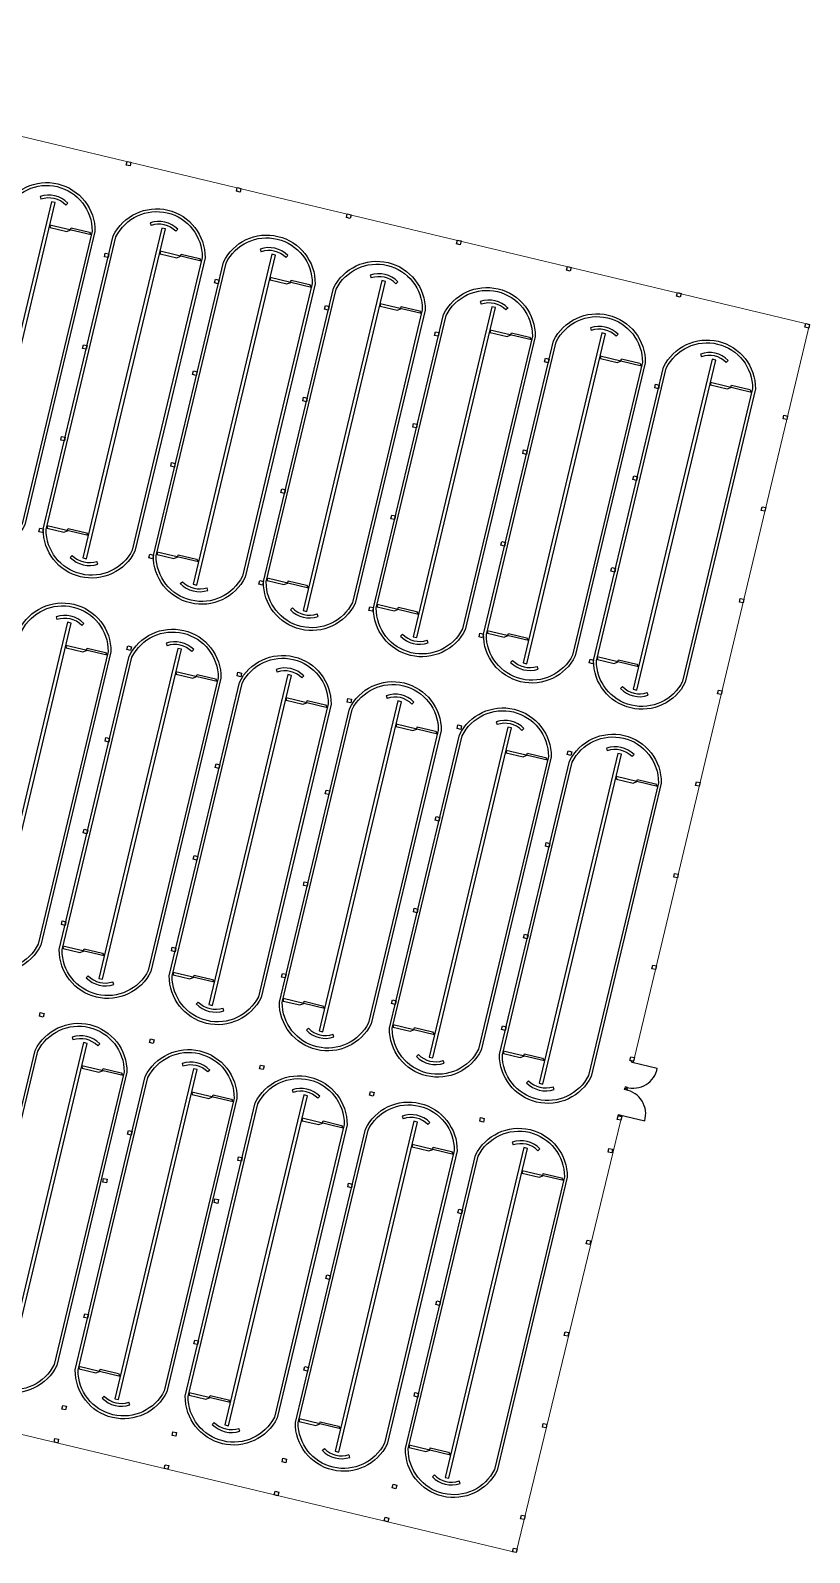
# Model space of a CAD drawing. Header units: metres. Extents: x 2572 to 5235, y 1556 to 2684.
# Drawn here: x 3403.1 to 3444.4, y 2545.1 to 2625.8 of the extents above; entities that cross this region are included whole.
import ezdxf

# ---------------------------------------------------------------- set-up
doc = ezdxf.new("R2010")
doc.units = ezdxf.units.M
doc.layers.add('VIGAS DE LOSA1', color=190, linetype='Continuous', lineweight=9)

msp = doc.modelspace()

# ---------------------------------------------------------------- linework, layer by layer
for points in [[(3408.396, 2618.851), (3408.35, 2618.656), (3408.155, 2618.703), (3408.202, 2618.897), (3408.396, 2618.851)], [(3403.581, 2617.031), (3403.63, 2616.889)], [(3414.232, 2617.459), (3414.186, 2617.264), (3413.991, 2617.31), (3414.038, 2617.505), (3414.232, 2617.459)], [(3402.107, 2608.001), (3400.018, 2599.247), (3400.213, 2599.2), (3404.39, 2616.709), (3404.195, 2616.755), (3402.107, 2608.001)], [(3405.049, 2616.689), (3404.942, 2616.583)], [(3420.069, 2616.066), (3420.022, 2615.872), (3419.828, 2615.918), (3419.874, 2616.113), (3420.069, 2616.066)], [(3406.294, 2614.996), (3404.106, 2615.519), (3404.112, 2615.393), (3404.999, 2615.181), (3405.2, 2615.258), (3405.228, 2615.375), (3406.195, 2615.144), (3406.294, 2614.996)], [(3407.943, 2606.609), (3405.854, 2597.854), (3406.049, 2597.808), (3410.226, 2615.317), (3410.031, 2615.363), (3407.943, 2606.609)], [(3409.417, 2615.639), (3409.466, 2615.497)], [(3410.885, 2615.296), (3410.779, 2615.191)], [(3425.905, 2614.674), (3425.858, 2614.479), (3425.664, 2614.526), (3425.71, 2614.72), (3425.905, 2614.674)], [(3407.236, 2613.987), (3407.189, 2613.793), (3406.995, 2613.839), (3407.041, 2614.034), (3407.236, 2613.987)], [(3412.131, 2613.604), (3409.942, 2614.126), (3409.948, 2614.001), (3410.835, 2613.789), (3411.036, 2613.865), (3411.064, 2613.983), (3412.031, 2613.752), (3412.131, 2613.604)], [(3413.779, 2605.216), (3411.691, 2596.462), (3411.885, 2596.416), (3416.062, 2613.924), (3415.868, 2613.971), (3413.779, 2605.216)], [(3415.253, 2614.247), (3415.303, 2614.105)], [(3416.721, 2613.904), (3416.615, 2613.798)], [(3421.09, 2612.854), (3421.139, 2612.712)], [(3431.738, 2613.269), (3431.691, 2613.074), (3431.497, 2613.121), (3431.543, 2613.315), (3431.738, 2613.269)], [(3413.072, 2612.595), (3413.026, 2612.401), (3412.831, 2612.447), (3412.877, 2612.641), (3413.072, 2612.595)], [(3417.967, 2612.212), (3415.778, 2612.734), (3415.784, 2612.608), (3416.671, 2612.397), (3416.872, 2612.473), (3416.9, 2612.59), (3417.868, 2612.36), (3417.967, 2612.212)], [(3419.615, 2603.824), (3417.527, 2595.07), (3417.721, 2595.023), (3421.898, 2612.532), (3421.704, 2612.578), (3419.615, 2603.824)], [(3422.558, 2612.511), (3422.451, 2612.406)], [(3418.908, 2611.203), (3418.862, 2611.008), (3418.667, 2611.055), (3418.714, 2611.249), (3418.908, 2611.203)], [(3423.803, 2610.819), (3421.614, 2611.342), (3421.62, 2611.216), (3422.508, 2611.004), (3422.709, 2611.081), (3422.737, 2611.198), (3423.704, 2610.967), (3423.803, 2610.819)], [(3425.451, 2602.432), (3423.363, 2593.677), (3423.557, 2593.631), (3427.735, 2611.14), (3427.54, 2611.186), (3425.451, 2602.432)], [(3426.926, 2611.462), (3426.975, 2611.32)], [(3437.577, 2611.889), (3437.531, 2611.695), (3437.336, 2611.741), (3437.383, 2611.936), (3437.577, 2611.889)], [(3428.394, 2611.119), (3428.287, 2611.014)], [(3424.744, 2609.81), (3424.698, 2609.616), (3424.504, 2609.662), (3424.55, 2609.857), (3424.744, 2609.81)], [(3429.639, 2609.427), (3427.451, 2609.949), (3427.456, 2609.824), (3428.344, 2609.612), (3428.545, 2609.688), (3428.573, 2609.806), (3429.54, 2609.575), (3429.639, 2609.427)], [(3431.288, 2601.039), (3429.199, 2592.285), (3429.394, 2592.239), (3433.571, 2609.747), (3433.376, 2609.794), (3431.288, 2601.039)], [(3432.762, 2610.069), (3432.811, 2609.928)], [(3434.23, 2609.727), (3434.123, 2609.621)], [(3444.383, 2610.252), (3444.337, 2610.057), (3444.142, 2610.104), (3444.189, 2610.298), (3444.383, 2610.252)], [(3406.076, 2609.124), (3406.029, 2608.929), (3405.835, 2608.976), (3405.881, 2609.17), (3406.076, 2609.124)], [(3430.578, 2608.405), (3430.531, 2608.211), (3430.337, 2608.257), (3430.383, 2608.452), (3430.578, 2608.405)], [(3435.475, 2608.035), (3433.287, 2608.557), (3433.293, 2608.431), (3434.18, 2608.219), (3434.381, 2608.296), (3434.409, 2608.413), (3435.376, 2608.183), (3435.475, 2608.035)], [(3437.124, 2599.647), (3435.035, 2590.893), (3435.23, 2590.846), (3439.407, 2608.355), (3439.212, 2608.401), (3437.124, 2599.647)], [(3438.598, 2608.677), (3438.647, 2608.535)], [(3440.066, 2608.334), (3439.96, 2608.229)], [(3411.912, 2607.732), (3411.865, 2607.537), (3411.671, 2607.583), (3411.717, 2607.778), (3411.912, 2607.732)], [(3441.312, 2606.642), (3439.123, 2607.165), (3439.129, 2607.039), (3440.016, 2606.827), (3440.217, 2606.903), (3440.245, 2607.021), (3441.212, 2606.79), (3441.312, 2606.642)], [(3417.748, 2606.339), (3417.702, 2606.145), (3417.507, 2606.191), (3417.553, 2606.386), (3417.748, 2606.339)], [(3436.417, 2607.026), (3436.37, 2606.831), (3436.176, 2606.878), (3436.222, 2607.072), (3436.417, 2607.026)], [(3423.584, 2604.947), (3423.538, 2604.752), (3423.343, 2604.799), (3423.39, 2604.993), (3423.584, 2604.947)], [(3443.223, 2605.388), (3443.176, 2605.194), (3442.982, 2605.24), (3443.028, 2605.435), (3443.223, 2605.388)], [(3404.915, 2604.26), (3404.869, 2604.066), (3404.674, 2604.112), (3404.721, 2604.307), (3404.915, 2604.26)], [(3429.417, 2603.542), (3429.371, 2603.347), (3429.176, 2603.394), (3429.223, 2603.588), (3429.417, 2603.542)], [(3410.751, 2602.868), (3410.705, 2602.673), (3410.511, 2602.72), (3410.557, 2602.914), (3410.751, 2602.868)], [(3416.588, 2601.476), (3416.541, 2601.281), (3416.347, 2601.328), (3416.393, 2601.522), (3416.588, 2601.476)], [(3435.257, 2602.162), (3435.21, 2601.968), (3435.016, 2602.014), (3435.062, 2602.209), (3435.257, 2602.162)], [(3422.424, 2600.083), (3422.377, 2599.889), (3422.183, 2599.935), (3422.229, 2600.13), (3422.424, 2600.083)], [(3442.062, 2600.525), (3442.016, 2600.33), (3441.822, 2600.377), (3441.868, 2600.571), (3442.062, 2600.525)], [(3403.755, 2599.397), (3403.709, 2599.202), (3403.514, 2599.249), (3403.56, 2599.443), (3403.755, 2599.397)], [(3406.137, 2599.041), (3403.949, 2599.563), (3403.955, 2599.438), (3404.842, 2599.226), (3405.043, 2599.302), (3405.071, 2599.42), (3406.038, 2599.189), (3406.137, 2599.041)], [(3428.257, 2598.678), (3428.211, 2598.484), (3428.016, 2598.53), (3428.062, 2598.725), (3428.257, 2598.678)], [(3405.182, 2597.886), (3405.29, 2597.99)], [(3406.646, 2597.529), (3406.599, 2597.671)], [(3409.591, 2598.005), (3409.545, 2597.81), (3409.35, 2597.856), (3409.397, 2598.051), (3409.591, 2598.005)], [(3411.974, 2597.649), (3409.785, 2598.171), (3409.791, 2598.045), (3410.678, 2597.834), (3410.879, 2597.91), (3410.907, 2598.027), (3411.874, 2597.797), (3411.974, 2597.649)], [(3415.427, 2596.612), (3415.381, 2596.418), (3415.186, 2596.464), (3415.233, 2596.659), (3415.427, 2596.612)], [(3417.81, 2596.256), (3415.621, 2596.779), (3415.627, 2596.653), (3416.515, 2596.441), (3416.716, 2596.517), (3416.744, 2596.635), (3417.711, 2596.404), (3417.81, 2596.256)], [(3434.096, 2597.299), (3434.05, 2597.104), (3433.855, 2597.151), (3433.902, 2597.345), (3434.096, 2597.299)], [(3411.018, 2596.493), (3411.126, 2596.597)], [(3412.483, 2596.136), (3412.435, 2596.278)], [(3416.854, 2595.101), (3416.962, 2595.205)], [(3421.264, 2595.22), (3421.217, 2595.025), (3421.023, 2595.072), (3421.069, 2595.266), (3421.264, 2595.22)], [(3423.646, 2594.864), (3421.457, 2595.386), (3421.463, 2595.261), (3422.351, 2595.049), (3422.552, 2595.125), (3422.58, 2595.243), (3423.547, 2595.012), (3423.646, 2594.864)], [(3440.902, 2595.661), (3440.856, 2595.467), (3440.661, 2595.513), (3440.708, 2595.708), (3440.902, 2595.661)], [(3402.954, 2585.696), (3400.865, 2576.941), (3401.06, 2576.895), (3405.237, 2594.404), (3405.042, 2594.45), (3402.954, 2585.696)], [(3404.428, 2594.726), (3404.477, 2594.584)], [(3405.896, 2594.383), (3405.789, 2594.278)], [(3418.319, 2594.744), (3418.271, 2594.886)], [(3422.69, 2593.708), (3422.798, 2593.813)], [(3424.155, 2593.352), (3424.107, 2593.494)], [(3427.097, 2593.815), (3427.05, 2593.62), (3426.856, 2593.667), (3426.902, 2593.861), (3427.097, 2593.815)], [(3429.482, 2593.472), (3427.294, 2593.994), (3427.3, 2593.868), (3428.187, 2593.656), (3428.388, 2593.733), (3428.416, 2593.85), (3429.383, 2593.62), (3429.482, 2593.472)], [(3407.141, 2592.691), (3404.953, 2593.213), (3404.959, 2593.088), (3405.846, 2592.876), (3406.047, 2592.952), (3406.075, 2593.07), (3407.042, 2592.839), (3407.141, 2592.691)], [(3408.79, 2584.303), (3406.701, 2575.549), (3406.896, 2575.503), (3411.073, 2593.011), (3410.878, 2593.058), (3408.79, 2584.303)], [(3408.431, 2593.141), (3408.385, 2592.946), (3408.19, 2592.993), (3408.236, 2593.187), (3408.431, 2593.141)], [(3410.264, 2593.333), (3410.313, 2593.192)], [(3411.732, 2592.991), (3411.625, 2592.885)], [(3435.318, 2592.079), (3433.13, 2592.601), (3433.136, 2592.476), (3434.023, 2592.264), (3434.224, 2592.34), (3434.252, 2592.458), (3435.219, 2592.227), (3435.318, 2592.079)], [(3412.977, 2591.299), (3410.789, 2591.821), (3410.795, 2591.695), (3411.682, 2591.483), (3411.883, 2591.56), (3411.911, 2591.677), (3412.878, 2591.447), (3412.977, 2591.299)], [(3414.267, 2591.749), (3414.221, 2591.554), (3414.026, 2591.601), (3414.073, 2591.795), (3414.267, 2591.749)], [(3416.1, 2591.941), (3416.149, 2591.799)], [(3428.527, 2592.316), (3428.634, 2592.42)], [(3429.991, 2591.959), (3429.944, 2592.101)], [(3432.936, 2592.435), (3432.89, 2592.241), (3432.695, 2592.287), (3432.742, 2592.482), (3432.936, 2592.435)], [(3414.626, 2582.911), (3412.537, 2574.157), (3412.732, 2574.11), (3416.909, 2591.619), (3416.715, 2591.665), (3414.626, 2582.911)], [(3417.568, 2591.598), (3417.462, 2591.493)], [(3434.363, 2590.924), (3434.471, 2591.028)], [(3418.814, 2589.906), (3416.625, 2590.428), (3416.631, 2590.303), (3417.518, 2590.091), (3417.719, 2590.167), (3417.747, 2590.285), (3418.715, 2590.054), (3418.814, 2589.906)], [(3420.462, 2581.519), (3418.374, 2572.764), (3418.568, 2572.718), (3422.745, 2590.226), (3422.551, 2590.273), (3420.462, 2581.519)], [(3420.103, 2590.356), (3420.057, 2590.162), (3419.862, 2590.208), (3419.909, 2590.403), (3420.103, 2590.356)], [(3421.937, 2590.549), (3421.986, 2590.407)], [(3423.405, 2590.206), (3423.298, 2590.101)], [(3435.828, 2590.567), (3435.78, 2590.709)], [(3439.742, 2590.798), (3439.696, 2590.603), (3439.501, 2590.65), (3439.547, 2590.844), (3439.742, 2590.798)], [(3424.65, 2588.514), (3422.461, 2589.036), (3422.467, 2588.91), (3423.355, 2588.699), (3423.556, 2588.775), (3423.584, 2588.893), (3424.551, 2588.662), (3424.65, 2588.514)], [(3426.298, 2580.126), (3424.21, 2571.372), (3424.404, 2571.326), (3428.581, 2588.834), (3428.387, 2588.881), (3426.298, 2580.126)], [(3425.936, 2588.951), (3425.89, 2588.757), (3425.696, 2588.803), (3425.742, 2588.998), (3425.936, 2588.951)], [(3427.773, 2589.156), (3427.822, 2589.015)], [(3429.241, 2588.814), (3429.134, 2588.708)], [(3407.271, 2588.278), (3407.224, 2588.083), (3407.03, 2588.129), (3407.076, 2588.324), (3407.271, 2588.278)], [(3433.609, 2587.764), (3433.658, 2587.622)], [(3413.107, 2586.885), (3413.06, 2586.691), (3412.866, 2586.737), (3412.912, 2586.932), (3413.107, 2586.885)], [(3430.486, 2587.122), (3428.298, 2587.644), (3428.303, 2587.518), (3429.191, 2587.306), (3429.392, 2587.383), (3429.42, 2587.5), (3430.387, 2587.27), (3430.486, 2587.122)], [(3432.135, 2578.734), (3430.046, 2569.98), (3430.241, 2569.933), (3434.418, 2587.442), (3434.223, 2587.488), (3432.135, 2578.734)], [(3431.776, 2587.572), (3431.729, 2587.377), (3431.535, 2587.423), (3431.581, 2587.618), (3431.776, 2587.572)], [(3435.077, 2587.421), (3434.97, 2587.316)], [(3436.322, 2585.729), (3434.134, 2586.251), (3434.14, 2586.126), (3435.027, 2585.914), (3435.228, 2585.99), (3435.256, 2586.108), (3436.223, 2585.877), (3436.322, 2585.729)], [(3418.943, 2585.493), (3418.897, 2585.298), (3418.702, 2585.345), (3418.748, 2585.539), (3418.943, 2585.493)], [(3438.582, 2585.934), (3438.535, 2585.74), (3438.341, 2585.786), (3438.387, 2585.981), (3438.582, 2585.934)], [(3424.776, 2584.088), (3424.73, 2583.893), (3424.535, 2583.94), (3424.582, 2584.134), (3424.776, 2584.088)], [(3406.11, 2583.414), (3406.064, 2583.219), (3405.869, 2583.266), (3405.916, 2583.46), (3406.11, 2583.414)], [(3430.615, 2582.708), (3430.569, 2582.514), (3430.374, 2582.56), (3430.421, 2582.755), (3430.615, 2582.708)], [(3411.946, 2582.022), (3411.9, 2581.827), (3411.706, 2581.874), (3411.752, 2582.068), (3411.946, 2582.022)], [(3417.783, 2580.629), (3417.736, 2580.435), (3417.542, 2580.481), (3417.588, 2580.676), (3417.783, 2580.629)], [(3437.421, 2581.071), (3437.375, 2580.876), (3437.18, 2580.923), (3437.227, 2581.117), (3437.421, 2581.071)], [(3423.616, 2579.224), (3423.569, 2579.03), (3423.375, 2579.076), (3423.421, 2579.271), (3423.616, 2579.224)], [(3404.95, 2578.55), (3404.904, 2578.356), (3404.709, 2578.402), (3404.755, 2578.597), (3404.95, 2578.55)], [(3406.984, 2576.736), (3404.796, 2577.258), (3404.802, 2577.132), (3405.689, 2576.92), (3405.89, 2576.997), (3405.918, 2577.114), (3406.885, 2576.884), (3406.984, 2576.736)], [(3429.455, 2577.845), (3429.409, 2577.65), (3429.214, 2577.696), (3429.261, 2577.891), (3429.455, 2577.845)], [(3410.786, 2577.158), (3410.74, 2576.964), (3410.545, 2577.01), (3410.592, 2577.205), (3410.786, 2577.158)], [(3406.029, 2575.58), (3406.137, 2575.684)], [(3412.821, 2575.343), (3410.632, 2575.865), (3410.638, 2575.74), (3411.525, 2575.528), (3411.726, 2575.604), (3411.754, 2575.722), (3412.721, 2575.491), (3412.821, 2575.343)], [(3416.622, 2575.766), (3416.576, 2575.571), (3416.381, 2575.618), (3416.428, 2575.812), (3416.622, 2575.766)], [(3436.261, 2576.207), (3436.215, 2576.013), (3436.02, 2576.059), (3436.066, 2576.254), (3436.261, 2576.207)], [(3407.493, 2575.223), (3407.446, 2575.365)], [(3411.865, 2574.188), (3411.973, 2574.292)], [(3418.657, 2573.951), (3416.468, 2574.473), (3416.474, 2574.347), (3417.362, 2574.136), (3417.563, 2574.212), (3417.591, 2574.33), (3418.558, 2574.099), (3418.657, 2573.951)], [(3422.456, 2574.361), (3422.409, 2574.166), (3422.215, 2574.212), (3422.261, 2574.407), (3422.456, 2574.361)], [(3403.79, 2573.687), (3403.743, 2573.492), (3403.549, 2573.539), (3403.595, 2573.733), (3403.79, 2573.687)], [(3413.33, 2573.831), (3413.282, 2573.973)], [(3405.275, 2572.42), (3405.324, 2572.279)], [(3417.701, 2572.795), (3417.809, 2572.9)], [(3419.166, 2572.438), (3419.118, 2572.581)], [(3424.493, 2572.559), (3422.304, 2573.081), (3422.31, 2572.955), (3423.198, 2572.743), (3423.399, 2572.82), (3423.427, 2572.937), (3424.394, 2572.707), (3424.493, 2572.559)], [(3428.295, 2572.981), (3428.248, 2572.787), (3428.054, 2572.833), (3428.1, 2573.027), (3428.295, 2572.981)], [(3403.801, 2563.39), (3401.712, 2554.636), (3401.907, 2554.589), (3406.084, 2572.098), (3405.889, 2572.145), (3403.801, 2563.39)], [(3406.743, 2572.078), (3406.636, 2571.972)], [(3409.626, 2572.295), (3409.58, 2572.1), (3409.385, 2572.146), (3409.431, 2572.341), (3409.626, 2572.295)], [(3430.329, 2571.166), (3428.141, 2571.688), (3428.147, 2571.563), (3429.034, 2571.351), (3429.235, 2571.427), (3429.263, 2571.545), (3430.23, 2571.314), (3430.329, 2571.166)], [(3407.988, 2570.386), (3405.8, 2570.908), (3405.806, 2570.782), (3406.693, 2570.57), (3406.894, 2570.647), (3406.922, 2570.764), (3407.889, 2570.534), (3407.988, 2570.386)], [(3411.111, 2571.028), (3411.16, 2570.886)], [(3415.462, 2570.902), (3415.416, 2570.708), (3415.221, 2570.754), (3415.268, 2570.949), (3415.462, 2570.902)], [(3423.537, 2571.403), (3423.645, 2571.507)], [(3425.002, 2571.046), (3424.954, 2571.188)], [(3435.101, 2571.344), (3435.054, 2571.149), (3434.86, 2571.196), (3434.906, 2571.39), (3435.101, 2571.344)], [(3435.054, 2571.149), (3434.933, 2571.178), (3434.919, 2571.118), (3435.04, 2571.089), (3435.054, 2571.149)], [(3434.979, 2571.103), (3436.309, 2570.786)], [(3409.637, 2561.998), (3407.548, 2553.244), (3407.743, 2553.197), (3411.92, 2570.706), (3411.725, 2570.752), (3409.637, 2561.998)], [(3412.579, 2570.685), (3412.472, 2570.58)], [(3429.374, 2570.011), (3429.481, 2570.115)], [(3413.824, 2568.993), (3411.636, 2569.515), (3411.642, 2569.39), (3412.529, 2569.178), (3412.73, 2569.254), (3412.758, 2569.372), (3413.725, 2569.141), (3413.824, 2568.993)], [(3415.473, 2560.605), (3413.384, 2551.851), (3413.579, 2551.805), (3417.756, 2569.313), (3417.561, 2569.36), (3415.473, 2560.605)], [(3416.947, 2569.636), (3416.996, 2569.494)], [(3418.415, 2569.293), (3418.309, 2569.188)], [(3421.295, 2569.497), (3421.249, 2569.303), (3421.054, 2569.349), (3421.101, 2569.544), (3421.295, 2569.497)], [(3430.838, 2569.654), (3430.791, 2569.796)], [(3434.69, 2569.621), (3434.569, 2569.65), (3434.585, 2569.719), (3434.706, 2569.69), (3434.69, 2569.621)], [(3434.723, 2569.759), (3434.602, 2569.788), (3434.585, 2569.719), (3434.706, 2569.69), (3434.723, 2569.759)], [(3419.661, 2567.601), (3417.472, 2568.123), (3417.478, 2567.997), (3418.365, 2567.786), (3418.566, 2567.862), (3418.594, 2567.98), (3419.561, 2567.749), (3419.661, 2567.601)], [(3421.309, 2559.213), (3419.221, 2550.459), (3419.415, 2550.412), (3423.592, 2567.921), (3423.398, 2567.967), (3421.309, 2559.213)], [(3422.784, 2568.243), (3422.833, 2568.102)], [(3424.252, 2567.901), (3424.145, 2567.795)], [(3427.135, 2568.118), (3427.088, 2567.923), (3426.894, 2567.969), (3426.94, 2568.164), (3427.135, 2568.118)], [(3434.432, 2568.214), (3434.385, 2568.019), (3434.191, 2568.066), (3434.237, 2568.26), (3434.432, 2568.214)], [(3434.358, 2568.231), (3434.237, 2568.26), (3434.252, 2568.32), (3434.373, 2568.292), (3434.358, 2568.231)], [(3434.312, 2568.306), (3435.642, 2567.989)], [(3408.466, 2567.431), (3408.419, 2567.237), (3408.225, 2567.283), (3408.271, 2567.477), (3408.466, 2567.431)], [(3425.497, 2566.209), (3423.308, 2566.731), (3423.314, 2566.605), (3424.202, 2566.393), (3424.403, 2566.47), (3424.431, 2566.587), (3425.398, 2566.357), (3425.497, 2566.209)], [(3428.62, 2566.851), (3428.669, 2566.709)], [(3414.302, 2566.039), (3414.256, 2565.844), (3414.061, 2565.891), (3414.107, 2566.085), (3414.302, 2566.039)], [(3427.145, 2557.821), (3425.057, 2549.066), (3425.251, 2549.02), (3429.428, 2566.529), (3429.234, 2566.575), (3427.145, 2557.821)], [(3430.088, 2566.508), (3429.981, 2566.403)], [(3433.94, 2566.48), (3433.894, 2566.286), (3433.699, 2566.332), (3433.746, 2566.527), (3433.94, 2566.48)], [(3431.333, 2564.816), (3429.144, 2565.338), (3429.15, 2565.213), (3430.038, 2565.001), (3430.239, 2565.077), (3430.267, 2565.195), (3431.234, 2564.964), (3431.333, 2564.816)], [(3407.144, 2564.889), (3407.107, 2564.692), (3406.911, 2564.728), (3406.947, 2564.925), (3407.144, 2564.889)], [(3420.135, 2564.634), (3420.089, 2564.439), (3419.894, 2564.485), (3419.941, 2564.68), (3420.135, 2564.634)], [(3413.045, 2563.808), (3413.009, 2563.611), (3412.813, 2563.647), (3412.849, 2563.844), (3413.045, 2563.808)], [(3425.974, 2563.254), (3425.928, 2563.059), (3425.733, 2563.106), (3425.78, 2563.3), (3425.974, 2563.254)], [(3432.78, 2561.617), (3432.734, 2561.422), (3432.539, 2561.469), (3432.586, 2561.663), (3432.78, 2561.617)], [(3418.975, 2559.77), (3418.928, 2559.576), (3418.734, 2559.622), (3418.78, 2559.816), (3418.975, 2559.77)], [(3424.814, 2558.391), (3424.768, 2558.196), (3424.573, 2558.242), (3424.62, 2558.437), (3424.814, 2558.391)], [(3406.145, 2557.704), (3406.099, 2557.51), (3405.904, 2557.556), (3405.951, 2557.751), (3406.145, 2557.704)], [(3411.981, 2556.312), (3411.935, 2556.117), (3411.74, 2556.164), (3411.787, 2556.358), (3411.981, 2556.312)], [(3431.62, 2556.753), (3431.574, 2556.559), (3431.379, 2556.605), (3431.425, 2556.8), (3431.62, 2556.753)], [(3407.831, 2554.43), (3405.643, 2554.952), (3405.649, 2554.827), (3406.536, 2554.615), (3406.737, 2554.691), (3406.765, 2554.809), (3407.732, 2554.578), (3407.831, 2554.43)], [(3417.814, 2554.907), (3417.768, 2554.712), (3417.573, 2554.758), (3417.62, 2554.953), (3417.814, 2554.907)], [(3406.876, 2553.275), (3406.983, 2553.379)], [(3408.34, 2552.918), (3408.293, 2553.06)], [(3413.668, 2553.038), (3411.479, 2553.56), (3411.485, 2553.434), (3412.372, 2553.223), (3412.573, 2553.299), (3412.601, 2553.417), (3413.568, 2553.186), (3413.668, 2553.038)], [(3423.654, 2553.527), (3423.607, 2553.333), (3423.413, 2553.379), (3423.459, 2553.573), (3423.654, 2553.527)], [(3404.985, 2552.841), (3404.938, 2552.646), (3404.744, 2552.692), (3404.79, 2552.887), (3404.985, 2552.841)], [(3410.821, 2551.448), (3410.775, 2551.254), (3410.58, 2551.3), (3410.626, 2551.495), (3410.821, 2551.448)], [(3412.712, 2551.882), (3412.82, 2551.987)], [(3414.177, 2551.525), (3414.129, 2551.668)], [(3419.504, 2551.646), (3417.315, 2552.168), (3417.321, 2552.042), (3418.209, 2551.83), (3418.409, 2551.907), (3418.438, 2552.024), (3419.405, 2551.793), (3419.504, 2551.646)], [(3430.46, 2551.89), (3430.413, 2551.695), (3430.219, 2551.742), (3430.265, 2551.936), (3430.46, 2551.89)], [(3404.567, 2551.09), (3404.521, 2550.895), (3404.326, 2550.942), (3404.372, 2551.136), (3404.567, 2551.09)], [(3418.548, 2550.49), (3418.656, 2550.594)], [(3425.34, 2550.253), (3423.151, 2550.775), (3423.157, 2550.65), (3424.045, 2550.438), (3424.246, 2550.514), (3424.274, 2550.632), (3425.241, 2550.401), (3425.34, 2550.253)], [(3416.654, 2550.043), (3416.608, 2549.849), (3416.413, 2549.895), (3416.46, 2550.089), (3416.654, 2550.043)], [(3420.013, 2550.133), (3419.965, 2550.275)], [(3410.403, 2549.697), (3410.357, 2549.503), (3410.162, 2549.549), (3410.209, 2549.744), (3410.403, 2549.697)], [(3424.384, 2549.098), (3424.492, 2549.202)], [(3416.236, 2548.292), (3416.19, 2548.098), (3415.995, 2548.144), (3416.042, 2548.339), (3416.236, 2548.292)], [(3422.493, 2548.664), (3422.447, 2548.469), (3422.252, 2548.515), (3422.299, 2548.71), (3422.493, 2548.664)], [(3425.849, 2548.741), (3425.801, 2548.883)], [(3422.076, 2546.913), (3422.029, 2546.718), (3421.835, 2546.765), (3421.881, 2546.959), (3422.076, 2546.913)], [(3429.299, 2547.026), (3429.253, 2546.832), (3429.058, 2546.878), (3429.105, 2547.073), (3429.299, 2547.026)], [(3428.882, 2545.275), (3428.835, 2545.081), (3428.641, 2545.127), (3428.687, 2545.322), (3428.882, 2545.275)]]:
    msp.add_lwpolyline(points)
for points in [[(3404.636, 2607.398), (3402.779, 2599.616, -0.8), (3397.916, 2600.776), (3399.772, 2608.558), (3401.629, 2616.34, -0.8), (3406.492, 2615.179), (3404.636, 2607.398)], [(3410.472, 2606.005), (3408.615, 2598.224, -0.8), (3403.752, 2599.384), (3405.608, 2607.166), (3407.465, 2614.947, -0.8), (3412.328, 2613.787), (3410.472, 2606.005)], [(3416.308, 2604.613), (3414.452, 2596.831, -0.8), (3409.588, 2597.992), (3411.445, 2605.773), (3413.301, 2613.555, -0.8), (3418.165, 2612.395), (3416.308, 2604.613)], [(3422.144, 2603.221), (3420.288, 2595.439, -0.8), (3415.424, 2596.599), (3417.281, 2604.381), (3419.137, 2612.163, -0.8), (3424.001, 2611.002), (3422.144, 2603.221)], [(3427.981, 2601.828), (3426.124, 2594.047, -0.8), (3421.261, 2595.207), (3423.117, 2602.989), (3424.973, 2610.77, -0.8), (3429.837, 2609.61), (3427.981, 2601.828)], [(3433.817, 2600.436), (3431.96, 2592.654, -0.8), (3427.097, 2593.815), (3428.953, 2601.596), (3430.81, 2609.378, -0.8), (3435.673, 2608.218), (3433.817, 2600.436)], [(3439.653, 2599.044), (3437.796, 2591.262, -0.8), (3432.933, 2592.422), (3434.789, 2600.204), (3436.646, 2607.986, -0.8), (3441.509, 2606.825), (3439.653, 2599.044)], [(3405.483, 2585.092), (3403.626, 2577.311, -0.8), (3398.763, 2578.471), (3400.619, 2586.253), (3402.476, 2594.034, -0.8), (3407.339, 2592.874), (3405.483, 2585.092)], [(3411.319, 2583.7), (3409.462, 2575.918, -0.8), (3404.599, 2577.079), (3406.455, 2584.86), (3408.312, 2592.642, -0.8), (3413.175, 2591.482), (3411.319, 2583.7)], [(3417.155, 2582.308), (3415.299, 2574.526, -0.8), (3410.435, 2575.686), (3412.292, 2583.468), (3414.148, 2591.249, -0.8), (3419.012, 2590.089), (3417.155, 2582.308)], [(3422.991, 2580.915), (3421.135, 2573.134, -0.8), (3416.271, 2574.294), (3418.128, 2582.076), (3419.984, 2589.857, -0.8), (3424.848, 2588.697), (3422.991, 2580.915)], [(3428.827, 2579.523), (3426.971, 2571.741, -0.8), (3422.107, 2572.902), (3423.964, 2580.683), (3425.82, 2588.465, -0.8), (3430.684, 2587.305), (3428.827, 2579.523)], [(3434.664, 2578.131), (3432.807, 2570.349, -0.8), (3427.944, 2571.509), (3429.8, 2579.291), (3431.657, 2587.072, -0.8), (3436.52, 2585.912), (3434.664, 2578.131)], [(3406.33, 2562.787), (3404.473, 2555.005, -0.8), (3399.61, 2556.166), (3401.466, 2563.947), (3403.323, 2571.729, -0.8), (3408.186, 2570.568), (3406.33, 2562.787)], [(3412.166, 2561.394), (3410.309, 2553.613, -0.8), (3405.446, 2554.773), (3407.302, 2562.555), (3409.159, 2570.336, -0.8), (3414.022, 2569.176), (3412.166, 2561.394)], [(3418.002, 2560.002), (3416.146, 2552.221, -0.8), (3411.282, 2553.381), (3413.138, 2561.162), (3414.995, 2568.944, -0.8), (3419.858, 2567.784), (3418.002, 2560.002)], [(3423.838, 2558.61), (3421.982, 2550.828, -0.8), (3417.118, 2551.988), (3418.975, 2559.77), (3420.831, 2567.552, -0.8), (3425.695, 2566.391), (3423.838, 2558.61)], [(3429.674, 2557.217), (3427.818, 2549.436, -0.8), (3422.954, 2550.596), (3424.811, 2558.378), (3426.667, 2566.159, -0.8), (3431.531, 2564.999), (3429.674, 2557.217)]]:
    msp.add_lwpolyline(points, format="xyb")
for points in [[(3404.49, 2607.433), (3402.637, 2599.667, -0.794435), (3398.066, 2600.758), (3399.918, 2608.523), (3401.771, 2616.288, -0.794435), (3406.342, 2615.198)], [(3410.326, 2606.04), (3408.473, 2598.275, -0.794435), (3403.902, 2599.366), (3405.754, 2607.131), (3407.607, 2614.896, -0.794435), (3412.179, 2613.805)], [(3416.162, 2604.648), (3414.31, 2596.883, -0.794435), (3409.738, 2597.973), (3411.59, 2605.739), (3413.443, 2613.504, -0.794435), (3418.015, 2612.413)], [(3421.998, 2603.255), (3420.146, 2595.49, -0.794435), (3415.574, 2596.581), (3417.427, 2604.346), (3419.279, 2612.111, -0.794435), (3423.851, 2611.021)], [(3427.835, 2601.863), (3425.982, 2594.098, -0.794435), (3421.41, 2595.189), (3423.263, 2602.954), (3425.115, 2610.719, -0.794435), (3429.687, 2609.628)], [(3433.671, 2600.471), (3431.818, 2592.706, -0.794435), (3427.247, 2593.796), (3429.099, 2601.561), (3430.952, 2609.327, -0.794435), (3435.523, 2608.236)], [(3439.507, 2599.078), (3437.654, 2591.313, -0.794435), (3433.083, 2592.404), (3434.935, 2600.169), (3436.788, 2607.934, -0.794435), (3441.36, 2606.844)], [(3405.337, 2585.127), (3403.484, 2577.362, -0.794435), (3398.912, 2578.453), (3400.765, 2586.218), (3402.618, 2593.983, -0.794435), (3407.189, 2592.892)], [(3411.173, 2583.735), (3409.32, 2575.97, -0.794435), (3404.749, 2577.06), (3406.601, 2584.825), (3408.454, 2592.591, -0.794435), (3413.025, 2591.5)], [(3417.009, 2582.342), (3415.157, 2574.577, -0.794435), (3410.585, 2575.668), (3412.437, 2583.433), (3414.29, 2591.198, -0.794435), (3418.862, 2590.108)], [(3422.845, 2580.95), (3420.993, 2573.185, -0.794435), (3416.421, 2574.276), (3418.274, 2582.041), (3420.126, 2589.806, -0.794435), (3424.698, 2588.715)], [(3428.682, 2579.558), (3426.829, 2571.793, -0.794435), (3422.257, 2572.883), (3424.11, 2580.648), (3425.962, 2588.414, -0.794435), (3430.534, 2587.323)], [(3434.518, 2578.165), (3432.665, 2570.4, -0.794435), (3428.094, 2571.491), (3429.946, 2579.256), (3431.799, 2587.021, -0.794435), (3436.37, 2585.93)], [(3406.184, 2562.822), (3404.331, 2555.057, -0.794435), (3399.759, 2556.147), (3401.612, 2563.912), (3403.465, 2571.677, -0.794435), (3408.036, 2570.587)], [(3412.02, 2561.429), (3410.167, 2553.664, -0.794435), (3405.596, 2554.755), (3407.448, 2562.52), (3409.301, 2570.285, -0.794435), (3413.872, 2569.194)], [(3417.856, 2560.037), (3416.004, 2552.272, -0.794435), (3411.432, 2553.362), (3413.284, 2561.128), (3415.137, 2568.893, -0.794435), (3419.709, 2567.802)], [(3423.692, 2558.645), (3421.84, 2550.879, -0.794435), (3417.268, 2551.97), (3419.121, 2559.735), (3420.973, 2567.5, -0.794435), (3425.545, 2566.41)], [(3429.529, 2557.252), (3427.676, 2549.487, -0.794435), (3423.104, 2550.578), (3424.957, 2558.343), (3426.809, 2566.108, -0.794435), (3431.381, 2565.017)]]:
    msp.add_lwpolyline(points, format="xyb", close=True)
for centre, radius, start, end in [((3404.043, 2615.696), 1.413, 44.62734, 109.09137), ((3404.043, 2615.696), 1.263, 44.62734, 109.09137), ((3409.879, 2614.303), 1.413, 44.62734, 109.09137), ((3409.879, 2614.303), 1.263, 44.62734, 109.09137), ((3415.716, 2612.911), 1.413, 44.62734, 109.09137), ((3415.716, 2612.911), 1.263, 44.62734, 109.09137), ((3421.552, 2611.519), 1.413, 44.62734, 109.09137), ((3421.552, 2611.519), 1.263, 44.62734, 109.09137), ((3427.388, 2610.126), 1.413, 44.62734, 109.09137), ((3427.388, 2610.126), 1.263, 44.62734, 109.09137), ((3433.224, 2608.734), 1.413, 44.62734, 109.09137), ((3433.224, 2608.734), 1.263, 44.62734, 109.09137), ((3439.061, 2607.342), 1.413, 44.62734, 109.09137), ((3439.061, 2607.342), 1.263, 44.62734, 109.09137), ((3406.197, 2598.869), 1.413, 224.07205, 288.53608), ((3406.197, 2598.869), 1.263, 224.07205, 288.53608), ((3412.033, 2597.476), 1.413, 224.07205, 288.53608), ((3412.033, 2597.476), 1.263, 224.07205, 288.53608), ((3417.87, 2596.084), 1.413, 224.07205, 288.53608), ((3417.87, 2596.084), 1.263, 224.07205, 288.53608), ((3404.89, 2593.39), 1.413, 44.62734, 109.09137), ((3404.89, 2593.39), 1.263, 44.62734, 109.09137), ((3410.726, 2591.998), 1.413, 44.62734, 109.09137), ((3423.706, 2594.691), 1.413, 224.07205, 288.53608), ((3423.706, 2594.691), 1.263, 224.07205, 288.53608), ((3410.726, 2591.998), 1.263, 44.62734, 109.09137), ((3416.563, 2590.606), 1.413, 44.62734, 109.09137), ((3416.563, 2590.606), 1.263, 44.62734, 109.09137), ((3429.542, 2593.299), 1.413, 224.07205, 288.53608), ((3429.542, 2593.299), 1.263, 224.07205, 288.53608), ((3435.378, 2591.907), 1.263, 224.07205, 288.53608), ((3422.399, 2589.213), 1.413, 44.62734, 109.09137), ((3422.399, 2589.213), 1.263, 44.62734, 109.09137), ((3435.378, 2591.907), 1.413, 224.07205, 288.53608), ((3428.235, 2587.821), 1.413, 44.62734, 109.09137), ((3428.235, 2587.821), 1.263, 44.62734, 109.09137), ((3434.071, 2586.429), 1.413, 44.62734, 109.09137), ((3434.071, 2586.429), 1.263, 44.62734, 109.09137), ((3407.044, 2576.563), 1.263, 224.07205, 288.53608), ((3407.044, 2576.563), 1.413, 224.07205, 288.53608), ((3412.88, 2575.171), 1.413, 224.07205, 288.53608), ((3412.88, 2575.171), 1.263, 224.07205, 288.53608), ((3405.737, 2571.085), 1.413, 44.62734, 109.09137), ((3418.717, 2573.778), 1.413, 224.07205, 288.53608), ((3418.717, 2573.778), 1.263, 224.07205, 288.53608), ((3405.737, 2571.085), 1.263, 44.62734, 109.09137), ((3411.573, 2569.693), 1.413, 44.62734, 109.09137), ((3411.573, 2569.693), 1.263, 44.62734, 109.09137), ((3424.553, 2572.386), 1.413, 224.07205, 288.53608), ((3424.553, 2572.386), 1.263, 224.07205, 288.53608), ((3435.033, 2571.017), 1.297, 253.41097, 349.75245), ((3430.389, 2570.994), 1.413, 224.07205, 288.53608), ((3430.389, 2570.994), 1.263, 224.07205, 288.53608), ((3417.41, 2568.3), 1.413, 44.62734, 109.09137), ((3417.41, 2568.3), 1.263, 44.62734, 109.09137), ((3434.399, 2568.359), 1.297, 343.41097, 79.75245), ((3423.246, 2566.908), 1.413, 44.62734, 109.09137), ((3423.246, 2566.908), 1.263, 44.62734, 109.09137), ((3429.082, 2565.515), 1.413, 44.62734, 109.09137), ((3429.082, 2565.515), 1.263, 44.62734, 109.09137), ((3407.891, 2554.258), 1.413, 224.07205, 288.53608), ((3407.891, 2554.258), 1.263, 224.07205, 288.53608), ((3413.727, 2552.865), 1.413, 224.07205, 288.53608), ((3413.727, 2552.865), 1.263, 224.07205, 288.53608), ((3419.564, 2551.473), 1.263, 224.07205, 288.53608), ((3419.564, 2551.473), 1.413, 224.07205, 288.53608), ((3425.4, 2550.081), 1.413, 224.07205, 288.53608), ((3425.4, 2550.081), 1.263, 224.07205, 288.53608)]:
    msp.add_arc(centre, radius, start, end)
at = {"layer": 'VIGAS DE LOSA1', "color": 2, "linetype": 'Continuous', "lineweight": 9}
for p, q in [((3379.017, 2625.846), (3444.383, 2610.252)), ((3444.383, 2610.252), (3435.101, 2571.344)), ((3428.835, 2545.081), (3363.47, 2560.675))]:
    msp.add_line(p, q, dxfattribs=at)
at = {"layer": 'VIGAS DE LOSA1', "color": 2, "linetype": 'Continuous', "lineweight": 9, "flags": 128}
msp.add_lwpolyline([(3428.835, 2545.081), (3434.385, 2568.019)], dxfattribs=at)

doc.saveas('drawing.dxf')
